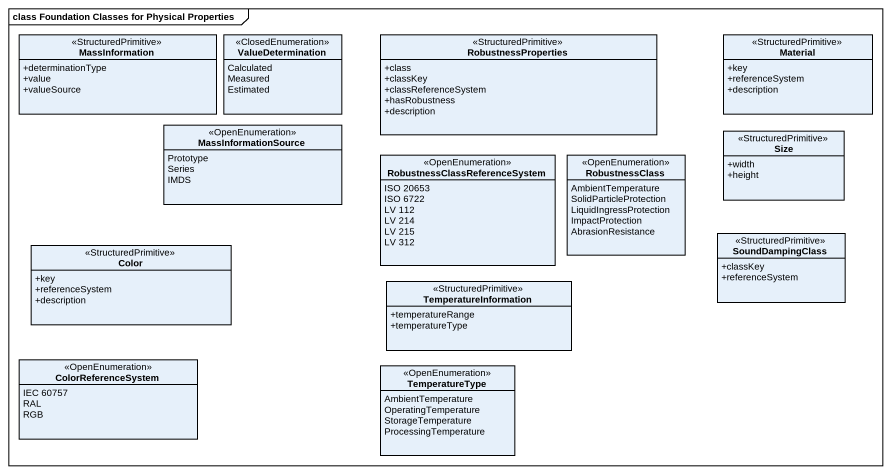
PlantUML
@startuml
mainframe class Foundation Classes for Physical Properties
hide circle
hide empty members
skinparam classAttributeIconSize 0
class MassInformation <<StructuredPrimitive>> {
  +determinationType
  +value
  +valueSource
}
enum ValueDetermination <<ClosedEnumeration>> {
  Calculated
  Measured
  Estimated
}
class RobustnessProperties <<StructuredPrimitive>> {
  +class
  +classKey
  +classReferenceSystem
  +hasRobustness
  +description
}
class Material <<StructuredPrimitive>> {
  +key
  +referenceSystem
  +description
}
enum MassInformationSource <<OpenEnumeration>> {
  Prototype
  Series
  IMDS
}
enum "RobustnessClassReferenceSystem" as RobustnessClassReferenceSyst <<OpenEnumeration>> {
  ISO 20653
  ISO 6722
  LV 112
  LV 214
  LV 215
  LV 312
}
enum RobustnessClass <<OpenEnumeration>> {
  AmbientTemperature
  SolidParticleProtection
  LiquidIngressProtection
  ImpactProtection
  AbrasionResistance
}
class Size <<StructuredPrimitive>> {
  +width
  +height
}
class SoundDampingClass <<StructuredPrimitive>> {
  +classKey
  +referenceSystem
}
class Color <<StructuredPrimitive>> {
  +key
  +referenceSystem
  +description
}
class TemperatureInformation <<StructuredPrimitive>> {
  +temperatureRange
  +temperatureType
}
enum ColorReferenceSystem <<OpenEnumeration>> {
  IEC 60757
  RAL
  RGB
}
enum TemperatureType <<OpenEnumeration>> {
  AmbientTemperature
  OperatingTemperature
  StorageTemperature
  ProcessingTemperature
}
@enduml
